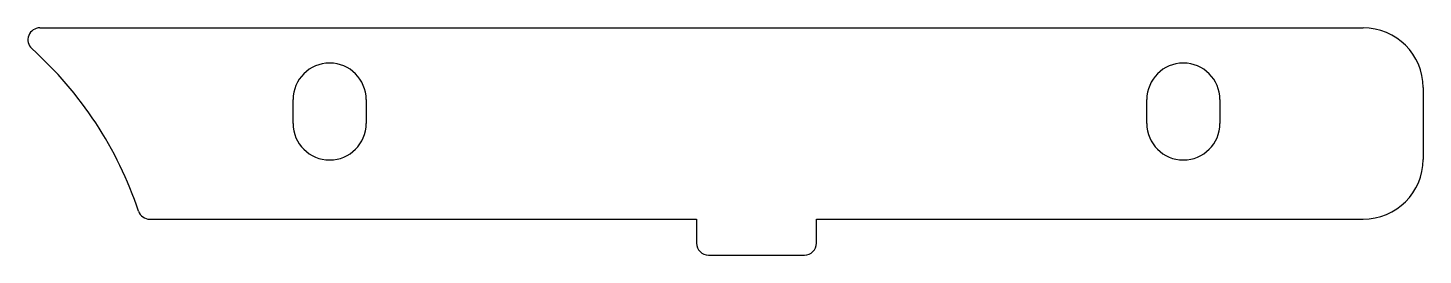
# Model space of a CAD drawing. Extents: x 1 to 118, y 0 to 19.
import ezdxf

# ---------------------------------------------------------------- set-up
doc = ezdxf.new("R2010")
doc.units = 0
doc.header["$MEASUREMENT"] = 0
doc.layers.get('0').update_dxf_attribs({"linetype": 'CONTINUOUS'})

msp = doc.modelspace()

# ---------------------------------------------------------------- linework, layer by layer
for p, q in [((2.29, 19.29), (112.68, 19.29)), ((117.68, 14.29), (117.68, 8.29)), ((23.41, 11.29), (23.41, 13.29)), ((29.51, 13.29), (29.51, 11.29)), ((94.63, 11.29), (94.63, 13.29)), ((100.73, 13.29), (100.73, 11.29)), ((11.46, 3.29), (57.07, 3.29)), ((57.07, 3.29), (57.07, 1.29)), ((67.07, 1.29), (67.07, 3.29)), ((67.07, 3.29), (112.68, 3.29)), ((58.07, 0.29), (66.07, 0.29))]:
    msp.add_line(p, q)
for centre, radius, start, end in [((2.29, 18.29), 1, 90, 227.938), ((112.68, 14.29), 5, 0, 90), ((-19.82, -6.21), 32, 18.553, 47.9383), ((26.46, 13.29), 3.05, 0, 180), ((97.68, 13.29), 3.05, 360, 180), ((26.46, 11.29), 3.05, 180, 0), ((97.68, 11.29), 3.05, 180, 360), ((112.68, 8.29), 5, 270, 360), ((11.46, 4.29), 1, 198.553, 270), ((58.07, 1.29), 1, 180, 270), ((66.07, 1.29), 1, 270, 0)]:
    msp.add_arc(centre, radius, start, end)

doc.saveas('drawing.dxf')
